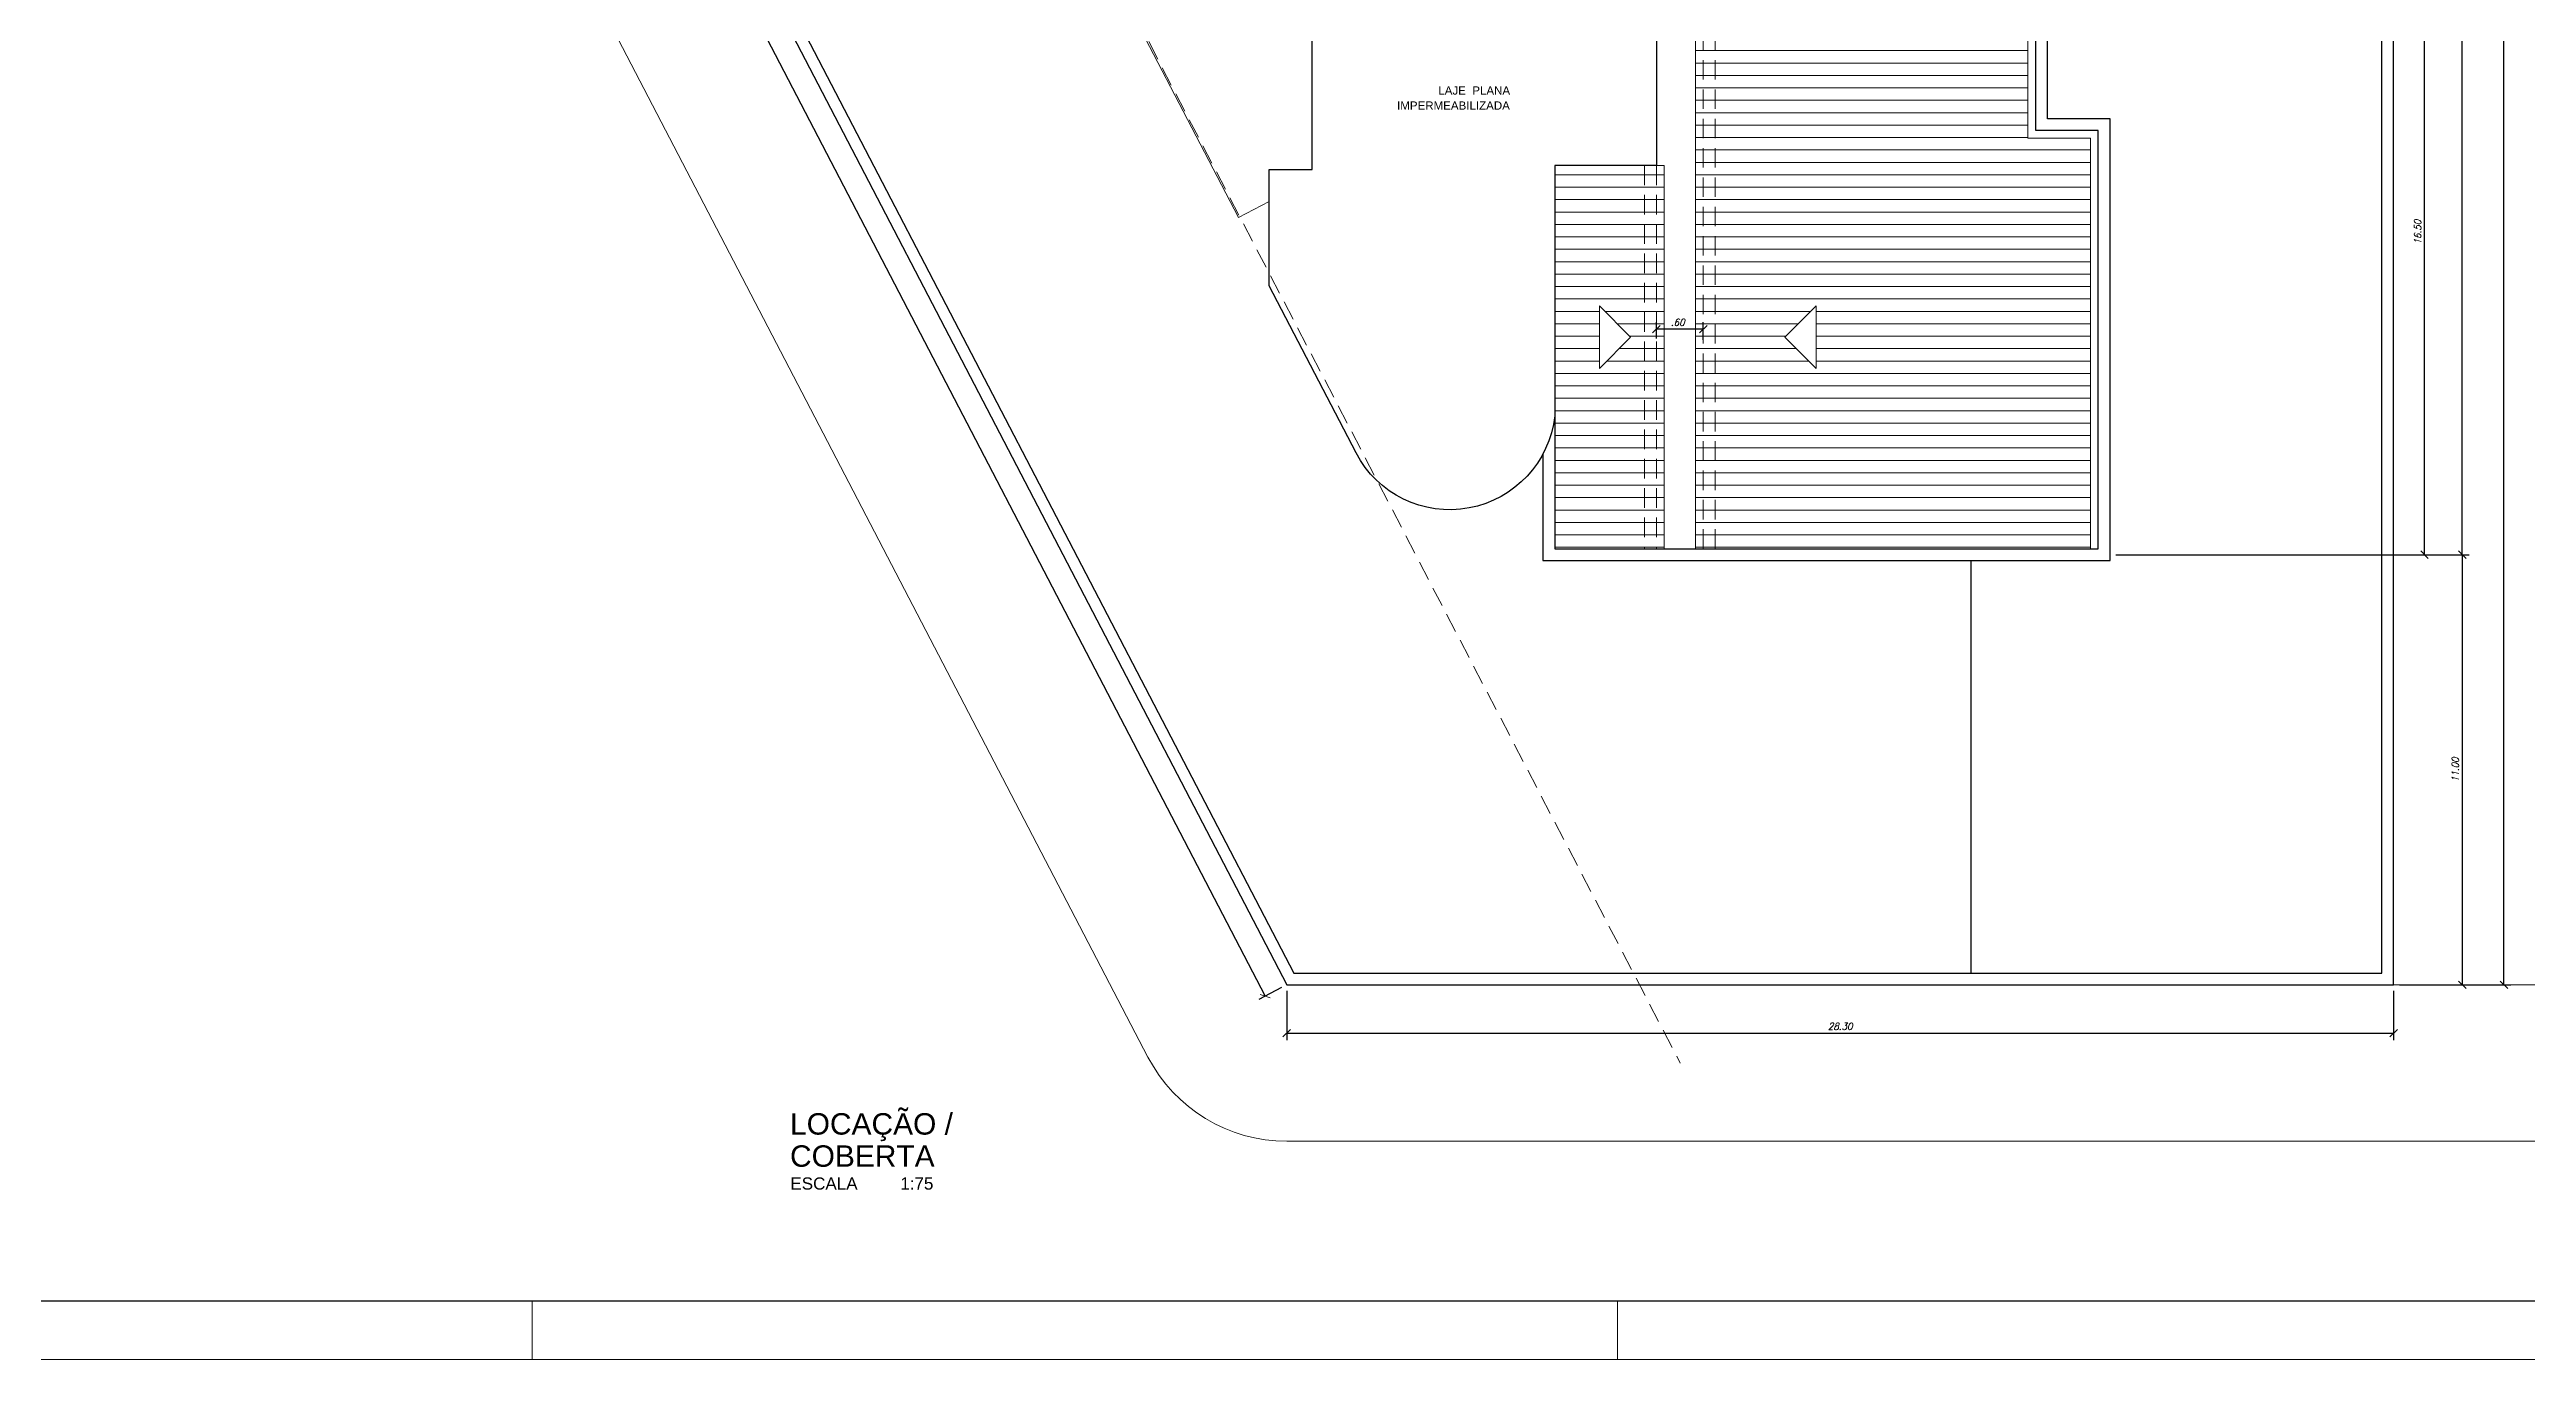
# Model space of a CAD drawing. Header units: millimetres. Extents: x 1865 to 2133, y 1062 to 1142.
# Drawn here: x 1993.8 to 2025.46, y 1061.99 to 1078.74 of the extents above; entities that cross this region are included whole.
import ezdxf

# ---------------------------------------------------------------- set-up
doc = ezdxf.new("R2010")
doc.units = ezdxf.units.MM
doc.header["$PDMODE"] = 35
doc.linetypes.add('HIDDEN', pattern=[0.375, 0.25, -0.125])
for name, color, linetype, lineweight in [('COBERTA', 34, 'Continuous', 9), ('Cota', 7, 'Continuous', 9), ('texto', 7, 'Continuous', 13)]:
    doc.layers.add(name, color=color, linetype=linetype, lineweight=lineweight)
doc.styles.add('arial', font='arial.ttf')
doc.styles.add('romans15', font='romans.shx', dxfattribs={"width": 0.9, "oblique": 15})
doc.styles.add('TARCISIO', font='arial.ttf')
doc.dimstyles.new('COTA_50', dxfattribs={"dimscale": 0.5, "dimtxt": 0.181, "dimasz": 0.193, "dimexe": 0.18, "dimexo": 0.15, "dimgap": 0.085, "dimtad": 1, "dimzin": 4, "dimdsep": 46, "dimtxsty": 'romans15', "dimblk1": 'OBLIQUE', "dimblk2": 'OBLIQUE', "dimsah": 1, "dimcen": 0.09, "dimclrd": 256, "dimclre": 256, "dimclrt": 256, "dimadec": 0, "dimazin": 0, "dimtfac": 1, "dimtmove": 2, "dimatfit": 3, "dimldrblk": 'NONE', "dimfxl": 1, "dimtolj": 1, "dimtzin": 1, "dimarcsym": 0})

# ---------------------------------------------------------------- blocks, each defined once
blk = doc.blocks.new('_OBLIQUE')
at = {"color": 0, "linetype": 'ByBlock'}
blk.add_line((-0.5, -0.5), (0.5, 0.5), dxfattribs=at)
blk = doc.blocks.new('*D319')
at = {"layer": 'Cota', "lineweight": -2, "transparency": 16777216}
for p, q in [((2020.213, 1080.529), (2024.248, 1080.529)), ((2024.158, 1072.279), (2024.158, 1080.529)), ((2020.213, 1072.279), (2024.248, 1072.279))]:
    blk.add_line(p, q, dxfattribs=at)
at = {"layer": 'Defpoints', "color": 0, "transparency": 16777216}
for p in [(2020.138, 1080.529), (2024.158, 1080.529), (2020.138, 1072.279)]:
    blk.add_point(p, dxfattribs=at)
at = {"layer": 'Cota', "lineweight": -2, "transparency": 16777216, "xscale": 0.0965, "yscale": 0.0965, "zscale": 0.0965}
for p, rotation in [((2024.158, 1080.529), 90), ((2024.158, 1072.279), 270)]:
    blk.add_blockref('_OBLIQUE', p, dxfattribs=dict(at, rotation=rotation))
at = {"layer": 'Cota', "transparency": 16777216, "insert": (2024.07, 1076.404), "char_height": 0.0905, "attachment_point": 5, "rotation": 90, "style": 'romans15'}
blk.add_mtext('\\A1;16.50', dxfattribs=at)
blk = doc.blocks.new('_None')
blk = doc.blocks.new('*D320')
at = {"layer": 'Cota', "lineweight": -2, "transparency": 16777216}
for p, q in [((2023.962, 1088.779), (2024.731, 1088.779)), ((2024.641, 1072.279), (2024.641, 1088.779)), ((2020.697, 1072.279), (2024.731, 1072.279))]:
    blk.add_line(p, q, dxfattribs=at)
at = {"layer": 'Defpoints', "color": 0, "transparency": 16777216}
for p in [(2023.887, 1088.779), (2024.641, 1088.779), (2020.622, 1072.279)]:
    blk.add_point(p, dxfattribs=at)
at = {"layer": 'Cota', "lineweight": -2, "transparency": 16777216, "xscale": 0.0965, "yscale": 0.0965, "zscale": 0.0965}
for p, rotation in [((2024.641, 1088.779), 90), ((2024.641, 1072.279), 270)]:
    blk.add_blockref('_OBLIQUE', p, dxfattribs=dict(at, rotation=rotation))
at = {"layer": 'Cota', "transparency": 16777216, "insert": (2024.554, 1080.529), "char_height": 0.0905, "attachment_point": 5, "rotation": 90, "style": 'romans15'}
blk.add_mtext('\\A1;33.00', dxfattribs=at)
blk = doc.blocks.new('*D321')
at = {"layer": 'Cota', "lineweight": -2, "transparency": 16777216}
for p, q in [((2020.697, 1072.279), (2024.731, 1072.279)), ((2024.641, 1072.279), (2024.641, 1066.779)), ((2023.838, 1066.779), (2024.731, 1066.779))]:
    blk.add_line(p, q, dxfattribs=at)
at = {"layer": 'Defpoints', "color": 0, "transparency": 16777216}
for p in [(2020.622, 1072.279), (2023.763, 1066.779), (2024.641, 1066.779)]:
    blk.add_point(p, dxfattribs=at)
at = {"layer": 'Cota', "lineweight": -2, "transparency": 16777216, "xscale": 0.0965, "yscale": 0.0965, "zscale": 0.0965}
for p, rotation in [((2024.641, 1072.279), 90), ((2024.641, 1066.779), 270)]:
    blk.add_blockref('_OBLIQUE', p, dxfattribs=dict(at, rotation=rotation))
at = {"layer": 'Cota', "transparency": 16777216, "insert": (2024.554, 1069.529), "char_height": 0.0905, "attachment_point": 5, "rotation": 90, "style": 'romans15'}
blk.add_mtext('\\A1;11.00', dxfattribs=at)
blk = doc.blocks.new('*D322')
at = {"layer": 'Cota', "lineweight": -2, "transparency": 16777216}
for p, q in [((2024.134, 1091.479), (2025.264, 1091.479)), ((2025.174, 1066.779), (2025.174, 1091.479)), ((2024.134, 1066.779), (2025.264, 1066.779))]:
    blk.add_line(p, q, dxfattribs=at)
at = {"layer": 'Defpoints', "color": 0, "transparency": 16777216}
for p in [(2024.059, 1091.479), (2025.174, 1091.479), (2024.059, 1066.779)]:
    blk.add_point(p, dxfattribs=at)
at = {"layer": 'Cota', "lineweight": -2, "transparency": 16777216, "xscale": 0.0965, "yscale": 0.0965, "zscale": 0.0965}
for p, rotation in [((2025.174, 1091.479), 90), ((2025.174, 1066.779), 270)]:
    blk.add_blockref('_OBLIQUE', p, dxfattribs=dict(at, rotation=rotation))
at = {"layer": 'Cota', "transparency": 16777216, "insert": (2025.086, 1079.129), "char_height": 0.0905, "attachment_point": 5, "rotation": 90, "style": 'romans15'}
blk.add_mtext('\\A1;49.40', dxfattribs=at)
blk = doc.blocks.new('*D595')
at = {"layer": 'Cota', "lineweight": -2, "transparency": 16777216}
for p, q in [((2009.613, 1066.704), (2009.613, 1066.072)), ((2023.763, 1066.704), (2023.763, 1066.072)), ((2009.613, 1066.162), (2023.763, 1066.162))]:
    blk.add_line(p, q, dxfattribs=at)
at = {"layer": 'Defpoints', "color": 0, "transparency": 16777216}
for p in [(2009.613, 1066.779), (2023.763, 1066.779), (2023.763, 1066.162)]:
    blk.add_point(p, dxfattribs=at)
at = {"layer": 'Cota', "lineweight": -2, "transparency": 16777216, "xscale": 0.0965, "yscale": 0.0965, "zscale": 0.0965, "rotation": 180}
blk.add_blockref('_OBLIQUE', (2009.613, 1066.162), dxfattribs=at)
at = {"layer": 'Cota', "lineweight": -2, "transparency": 16777216, "xscale": 0.0965, "yscale": 0.0965, "zscale": 0.0965}
blk.add_blockref('_OBLIQUE', (2023.763, 1066.162), dxfattribs=at)
at = {"layer": 'Cota', "transparency": 16777216, "insert": (2016.688, 1066.25), "char_height": 0.0905, "attachment_point": 5, "style": 'romans15'}
blk.add_mtext('\\A1;28.30', dxfattribs=at)
blk = doc.blocks.new('*D630')
at = {"layer": 'Cota', "lineweight": -2, "transparency": 16777216}
for p, q in [((1996.697, 1091.445), (1996.407, 1091.294)), ((1996.487, 1091.335), (2009.337, 1066.635)), ((2009.547, 1066.745), (2009.257, 1066.594))]:
    blk.add_line(p, q, dxfattribs=at)
at = {"layer": 'Defpoints', "color": 0, "transparency": 16777216}
for p in [(1996.763, 1091.479), (2009.337, 1066.635), (2009.613, 1066.779)]:
    blk.add_point(p, dxfattribs=at)
at = {"layer": 'Cota', "lineweight": -2, "transparency": 16777216, "xscale": 0.0965, "yscale": 0.0965, "zscale": 0.0965}
for p, rotation in [((1996.487, 1091.335), 117.4853861439191), ((2009.337, 1066.635), 297.4853861439191)]:
    blk.add_blockref('_OBLIQUE', p, dxfattribs=dict(at, rotation=rotation))
at = {"layer": 'Cota', "transparency": 16777216, "insert": (2002.989, 1079.026), "char_height": 0.0905, "attachment_point": 5, "rotation": 297.4854, "style": 'romans15'}
blk.add_mtext('\\A1;27.84', dxfattribs=at)
blk = doc.blocks.new('*D633')
at = {"layer": 'Cota', "lineweight": -2, "transparency": 16777216}
for p, q in [((2014.338, 1075.044), (2014.338, 1075.254)), ((2014.938, 1075.164), (2014.338, 1075.164)), ((2014.938, 1075.026), (2014.938, 1075.254))]:
    blk.add_line(p, q, dxfattribs=at)
at = {"layer": 'Defpoints', "color": 0, "transparency": 16777216}
for p in [(2014.338, 1075.164), (2014.338, 1074.969), (2014.938, 1074.951)]:
    blk.add_point(p, dxfattribs=at)
at = {"layer": 'Cota', "lineweight": -2, "transparency": 16777216, "xscale": 0.0965, "yscale": 0.0965, "zscale": 0.0965, "rotation": 180}
blk.add_blockref('_OBLIQUE', (2014.338, 1075.164), dxfattribs=at)
at = {"layer": 'Cota', "lineweight": -2, "transparency": 16777216, "xscale": 0.0965, "yscale": 0.0965, "zscale": 0.0965}
blk.add_blockref('_OBLIQUE', (2014.938, 1075.164), dxfattribs=at)
at = {"layer": 'Cota', "transparency": 16777216, "insert": (2014.612, 1075.252), "char_height": 0.0905, "attachment_point": 5, "style": 'romans15'}
blk.add_mtext('\\A1;.60', dxfattribs=at)

msp = doc.modelspace()

# ---------------------------------------------------------------- hatches: boundary and pattern name
at = {"layer": 'COBERTA'}
h = msp.add_hatch(dxfattribs=at)
h.set_pattern_fill('LINE,_O', color=256, scale=0.05)
h.set_pattern_definition([(0, (2014.3453, 1085.55105), (0, 0.15875), [])])
h.paths.add_polyline_path([(2014.4385, 1086.6543), (2014.3385, 1086.6543), (2014.3385, 1080.6043), (2014.4385, 1080.6043)])
h.paths.add_polyline_path([(2014.3385, 1086.6543), (2014.1885, 1086.6543), (2014.1885, 1080.6043), (2014.3385, 1080.6043)])
h.paths.add_polyline_path([(2014.1885, 1086.6543), (2013.0385, 1086.6543), (2013.0385, 1080.6043), (2014.1885, 1080.6043)])
h.paths.add_polyline_path([(2013.6095, 1084.3542), (2014.0095, 1083.9542), (2013.6095, 1083.5542)], flags=16)
h.paths.add_polyline_path([(2013.0385, 1086.6543), (2011.6385, 1086.6543), (2011.6385, 1080.6043), (2013.0385, 1080.6043)])
h.paths.add_polyline_path([(2012.4675, 1084.3542), (2012.4675, 1083.5542), (2012.0675, 1083.9542)], flags=16)
h.paths.add_polyline_path([(2011.6385, 1086.6543), (2011.4885, 1086.6543), (2011.4885, 1080.6043), (2011.6385, 1080.6043)])
h.paths.add_polyline_path([(2011.4885, 1086.6543), (2011.3885, 1086.6543), (2011.3885, 1080.6043), (2011.4885, 1080.6043)])
h.paths.add_polyline_path([(2014.1885, 1077.2543), (2013.0385, 1077.2543), (2013.0385, 1074.0544), (2013.0385, 1072.3543), (2014.1885, 1072.3543)])
h.paths.add_polyline_path([(2013.6095, 1075.4607), (2014.0095, 1075.0607), (2013.6095, 1074.6607)], flags=16)
h.paths.add_polyline_path([(2014.3385, 1077.2543), (2014.1885, 1077.2543), (2014.1885, 1072.3543), (2014.3385, 1072.3543)])
h.paths.add_polyline_path([(2014.4385, 1077.2543), (2014.3385, 1077.2543), (2014.3385, 1072.3543), (2014.4385, 1072.3543)])
h.paths.add_polyline_path([(2010.8385, 1088.7043), (2004.7885, 1088.7043), (2004.7885, 1084.8043), (2006.1885, 1084.8043), (2006.1885, 1082.0297), (2006.2017, 1082.0043), (2008.2885, 1082.0043), (2008.2885, 1080.6043), (2009.9385, 1080.6043), (2010.8385, 1080.6043)])
h.paths.add_polyline_path([(2009.3976, 1084.3542), (2009.7976, 1083.9542), (2009.3976, 1083.5542)], flags=16)
h.paths.add_polyline_path([(2010.9885, 1088.7043), (2010.8385, 1088.7043), (2010.8385, 1080.6043), (2010.9885, 1080.6043)])
h.paths.add_polyline_path([(2010.9885, 1080.6043), (2011.0885, 1080.6043), (2011.0885, 1088.7043), (2010.9885, 1088.7043)])
h.paths.add_polyline_path([(2014.9385, 1072.3543), (2015.0885, 1072.3543), (2015.0885, 1088.7043), (2014.9385, 1088.7043)])
h.paths.add_polyline_path([(2014.8385, 1072.3543), (2014.9385, 1072.3543), (2014.9385, 1088.7043), (2014.8385, 1088.7043)])
h.paths.add_polyline_path([(2015.0885, 1072.3543), (2019.8885, 1072.3543), (2019.8885, 1077.6043), (2019.0885, 1077.6043), (2019.0885, 1080.7043), (2019.8885, 1080.7043), (2019.8885, 1088.7043), (2015.0885, 1088.7043)])
h.paths.add_polyline_path([(2016.3794, 1083.5542), (2015.9794, 1083.9542), (2016.3794, 1084.3542)], flags=16)
h.paths.add_polyline_path([(2016.3794, 1075.4607), (2016.3794, 1074.6607), (2015.9794, 1075.0607)], flags=16)

# ---------------------------------------------------------------- linework, layer by layer
msp.add_line((1958.3419, 1062.7391), (2040.8419, 1062.7391))
at = {"color": 7, "linetype": 'Continuous', "lineweight": 20}
msp.add_line((1956.4669, 1061.9891), (2041.5919, 1061.9891), dxfattribs=at)
at = {"lineweight": 5}
msp.add_lwpolyline([(1995.8553, 1093.225), (2009.6135, 1066.7793), (2025.7635, 1066.7793)], dxfattribs=at)
at = {"linetype": 'HIDDEN', "lineweight": 9}
msp.add_lwpolyline([(2000.7522, 1092.4793), (2014.6427, 1065.7793)], dxfattribs=at)
at = {"lineweight": 5}
msp.add_lwpolyline([(1994.081, 1092.302), (2007.8392, 1065.8562, 0.2797442), (2009.6135, 1064.7793), (2025.7635, 1064.7793)], format="xyb", dxfattribs=at)
for points in [[(2009.6135, 1066.7793), (2023.7635, 1066.7793), (2023.7635, 1091.4793), (1996.7635, 1091.4793)], [(2009.7045, 1066.9293), (2023.6135, 1066.9293), (2023.6135, 1091.3293), (1997.0106, 1091.3293)]]:
    msp.add_lwpolyline(points, close=True)
for points in [[(2012.8885, 1073.5699), (2012.8885, 1072.2043), (2020.1385, 1072.2043), (2020.1385, 1077.8543), (2019.3385, 1077.8543), (2019.3385, 1080.4543), (2020.1385, 1080.4543), (2020.1385, 1088.8543), (2014.3885, 1088.8543), (2014.3885, 1086.8043), (2011.5385, 1086.8043), (2011.5385, 1088.8543), (2004.5385, 1088.8543), (2004.5385, 1084.5543), (2005.9385, 1084.5543), (2005.9385, 1081.7543), (2008.0385, 1081.7543), (2008.0385, 1080.4543), (2008.0385, 1080.4543), (2008.0385, 1080.4543), (2009.9385, 1080.4543)], [(2013.0385, 1074.0544), (2013.0385, 1072.3543), (2019.9885, 1072.3543), (2019.9885, 1077.7043), (2019.1885, 1077.7043), (2019.1885, 1080.6043), (2019.9885, 1080.6043), (2019.9885, 1088.7043), (2014.5385, 1088.7043), (2014.5385, 1086.6543), (2011.3885, 1086.6543), (2011.3885, 1088.7043), (2004.6885, 1088.7043), (2004.6885, 1084.7043), (2006.0885, 1084.7043), (2006.0885, 1081.9043), (2008.1885, 1081.9043), (2008.1885, 1080.6043), (2009.9385, 1080.6043)], [(2018.3635, 1066.9293), (2018.3635, 1072.2043)]]:
    msp.add_lwpolyline(points)
at = {"linetype": 'HIDDEN', "lineweight": 5}
for points in [[(2014.9385, 1072.3543), (2014.9385, 1088.7043)], [(2015.0885, 1072.3543), (2015.0885, 1088.7043)], [(2014.1885, 1077.2543), (2014.1885, 1072.3543)], [(2014.3385, 1077.2543), (2014.3385, 1072.3543)]]:
    msp.add_lwpolyline(points, dxfattribs=at)
at = {"lineweight": 9}
msp.add_lwpolyline([(2019.8885, 1088.7043), (2019.8885, 1080.7043), (2019.0885, 1080.7043), (2019.0885, 1077.6043), (2019.8885, 1077.6043), (2019.8885, 1072.3543)], dxfattribs=at)
at = {"lineweight": 5, "ltscale": 0.7}
msp.add_lwpolyline([(2009.3885, 1076.7958), (2008.9982, 1076.5927), (2007.1514, 1080.1427), (2008.0385, 1080.6043)], dxfattribs=at)
at = {"lineweight": 25}
msp.add_lwpolyline([(2013.0385, 1077.2543), (2013.0385, 1074.0544, -0.7409067), (2010.4992, 1073.5812), (2009.3885, 1075.7162), (2009.3885, 1077.2043), (2009.9385, 1077.2043), (2009.9385, 1080.6043), (2014.3385, 1080.6043), (2014.3385, 1077.2543)], format="xyb", close=True, dxfattribs=at)
at = {"color": 7, "linetype": 'Continuous', "lineweight": 20}
for points in [[(1999.9669, 1061.9891), (1999.9669, 1062.7391)], [(2013.8419, 1061.9891), (2013.8419, 1062.7391)]]:
    msp.add_lwpolyline(points, dxfattribs=at)
at = {"layer": 'COBERTA'}
for points in [[(2014.8385, 1072.3543), (2014.8385, 1088.7043)], [(2014.4385, 1072.3543), (2014.4385, 1077.2543), (2014.3385, 1077.2543)]]:
    msp.add_lwpolyline(points, dxfattribs=at)
for points in [[(2013.6095, 1074.6607), (2013.6095, 1075.4607), (2014.0095, 1075.0607)], [(2016.3794, 1074.6607), (2016.3794, 1075.4607), (2015.9794, 1075.0607)]]:
    msp.add_lwpolyline(points, close=True, dxfattribs=at)

# ---------------------------------------------------------------- texts
at = {"layer": 'texto'}
for s, height, style, p in [('LAJE  PLANA', 0.10557, 'arial', (2011.5504, 1078.1624)), ('IMPERMEABILIZADA', 0.10557, 'arial', (2011.0232, 1077.97)), ('LOCAÇÃO /', 0.27378, 'TARCISIO', (2003.2629, 1064.8646)), ('COBERTA', 0.27378, 'TARCISIO', (2003.2629, 1064.4534)), ('ESCALA         1:75', 0.156, 'TARCISIO', (2003.2667, 1064.1611))]:
    msp.add_text(s, height=height, dxfattribs=dict(at, style=style)).set_placement(p)

# ---------------------------------------------------------------- dimensions: what is measured, and where the dimension line sits
at = {"layer": 'Cota'}
for base, p1, p2, angle, picture, middle in [((2025.1739, 1091.4793), (2024.0593, 1066.7793), (2024.0593, 1091.4793), 270, '*D322', (2025.0862, 1079.1293)), ((2024.6413, 1088.7793), (2020.6218, 1072.2793), (2023.8868, 1088.7793), 270, '*D320', (2024.5536, 1080.5293)), ((2024.1581, 1080.5293), (2020.1385, 1072.2793), (2020.1385, 1080.5293), 270, '*D319', (2024.0703, 1076.4043)), ((2024.6413, 1066.7793), (2020.6218, 1072.2793), (2023.7635, 1066.7793), 90, '*D321', (2024.5536, 1069.5293)), ((2023.7635, 1066.162), (2009.6135, 1066.7793), (2023.7635, 1066.7793), 180, '*D595', (2016.6885, 1066.2498))]:
    dim = msp.add_linear_dim(base=base, p1=p1, p2=p2, angle=angle, dimstyle='COTA_50', override={"dimlfac": 2}, dxfattribs=at)
    dim.commit()
    dim.dimension.update_dxf_attribs({"geometry": picture, "text_midpoint": middle})
dim = msp.add_aligned_dim(p1=(1996.7635, 1091.4793), p2=(2009.6135, 1066.7793), distance=-0.3121, dimstyle='COTA_50', dxfattribs=at)
dim.commit()
dim.dimension.update_dxf_attribs({"geometry": '*D630', "text_midpoint": (2002.9894, 1079.0257)})
dim = msp.add_linear_dim(base=(2014.3385, 1075.1645), p1=(2014.9385, 1074.9512), p2=(2014.3385, 1074.969), dimstyle='COTA_50', dxfattribs=at)
dim.commit()
dim.dimension.update_dxf_attribs({"geometry": '*D633', "text_midpoint": (2014.6124, 1075.2522), "dimtype": 160})

doc.saveas('drawing.dxf')
